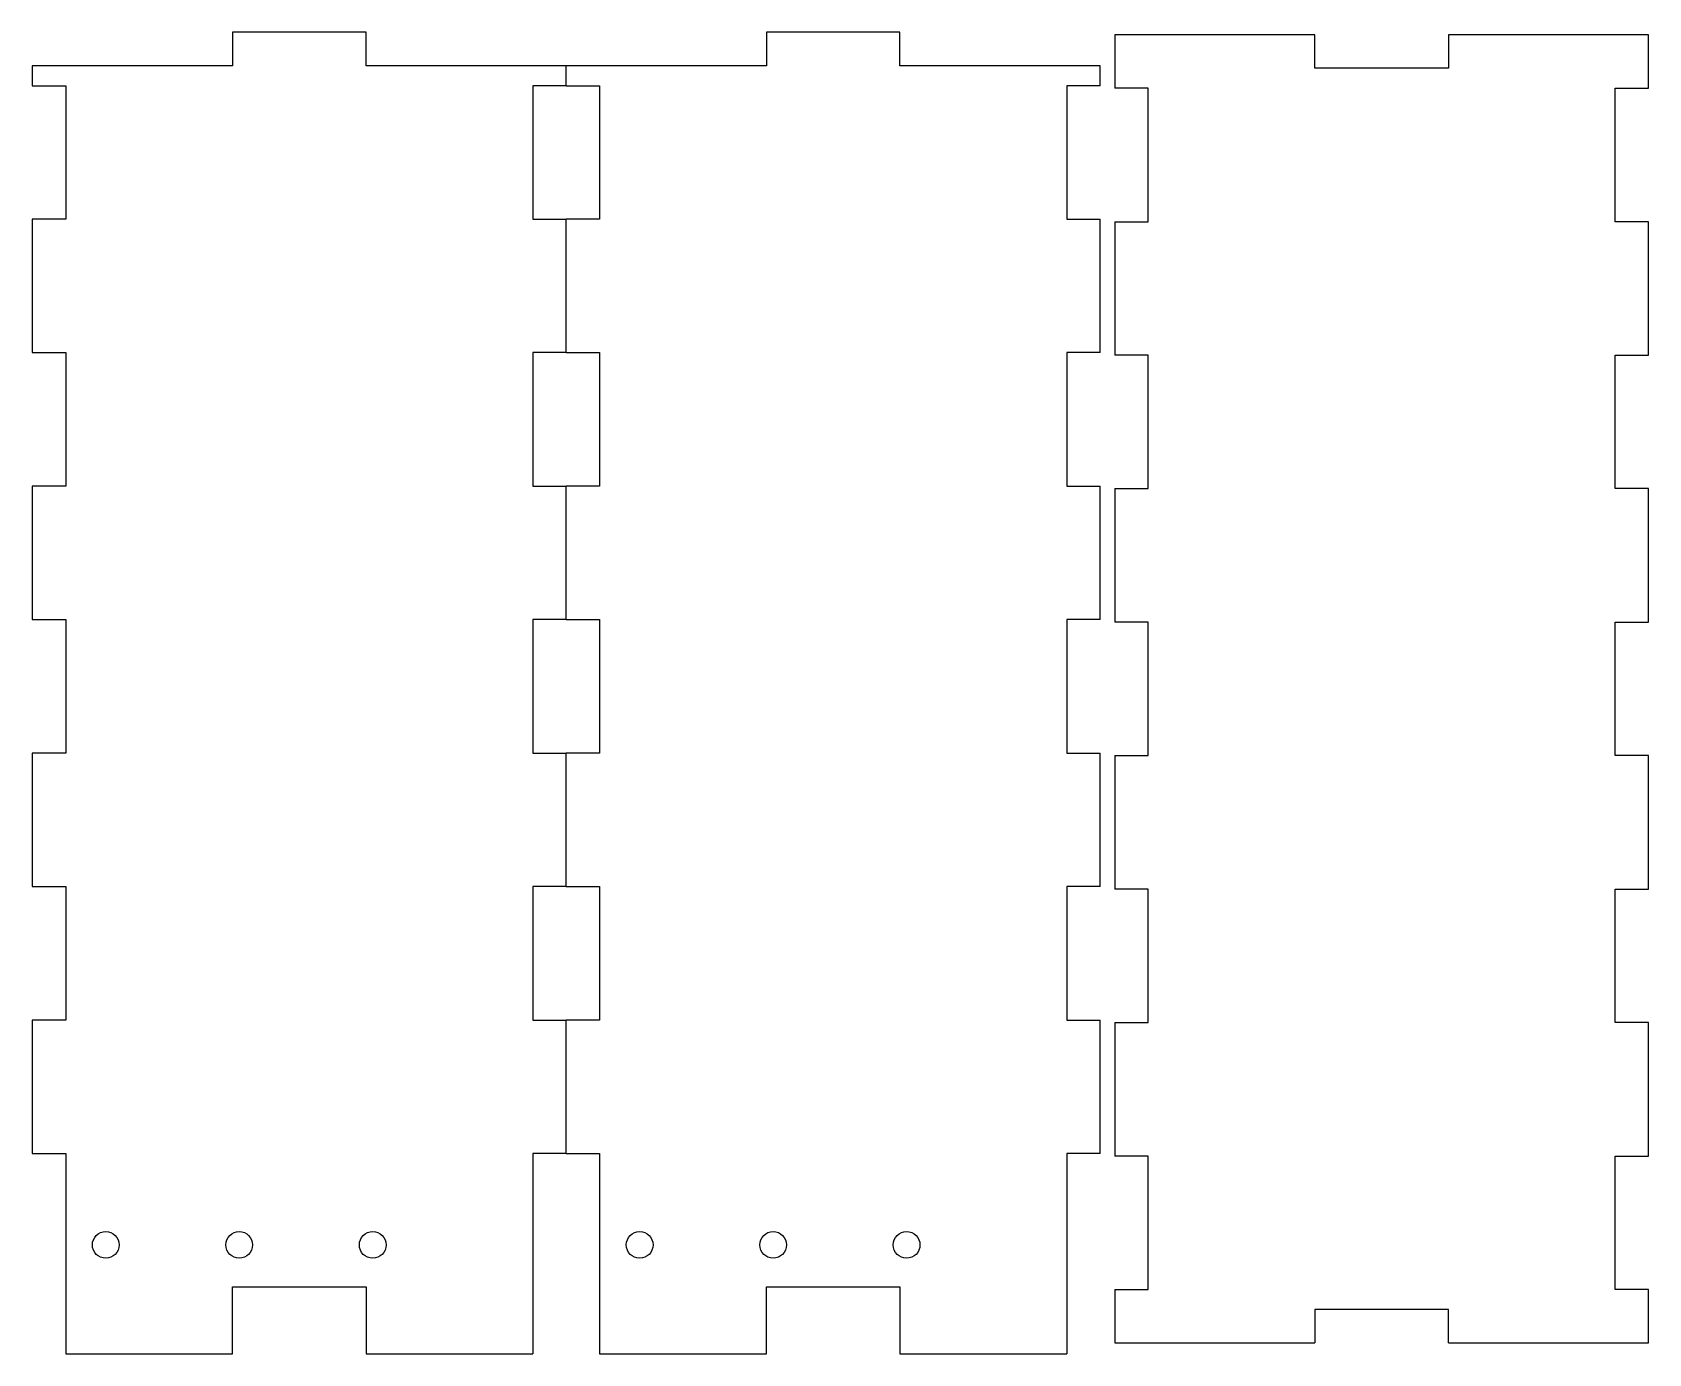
# Model space of a CAD drawing. Header units: millimetres. Extents: x 293 to 535, y 384 to 582.
import ezdxf

# ---------------------------------------------------------------- set-up
doc = ezdxf.new("R2010")
doc.units = ezdxf.units.MM

msp = doc.modelspace()

# ---------------------------------------------------------------- linework, layer by layer
at = {"color": 7, "linetype": 'Continuous', "lineweight": 25}
for p, q in [((323.25, 581.98), (323.25, 576.98)), ((343.25, 581.98), (323.25, 581.98)), ((343.25, 576.98), (343.25, 581.98)), ((403.25, 581.98), (403.25, 576.98)), ((423.25, 581.98), (403.25, 581.98)), ((423.25, 576.98), (423.25, 581.98)), ((455.43, 581.6), (455.43, 573.6)), ((485.43, 581.6), (455.43, 581.6)), ((485.43, 576.6), (485.43, 581.6)), ((505.43, 581.6), (505.43, 576.6)), ((535.43, 581.6), (505.43, 581.6)), ((535.43, 573.6), (535.43, 581.6)), ((293.25, 576.98), (293.25, 573.98)), ((323.25, 576.98), (293.25, 576.98)), ((373.25, 576.98), (343.25, 576.98)), ((373.25, 573.98), (373.25, 576.98)), ((403.25, 576.98), (373.25, 576.98)), ((453.25, 576.98), (423.25, 576.98)), ((453.25, 573.98), (453.25, 576.98)), ((505.43, 576.6), (485.43, 576.6)), ((293.25, 573.98), (298.25, 573.98)), ((298.25, 573.98), (298.25, 553.98)), ((373.25, 573.98), (368.25, 573.98)), ((368.25, 573.98), (368.25, 553.98)), ((373.25, 573.98), (378.25, 573.98)), ((378.25, 573.98), (378.25, 553.98)), ((453.25, 573.98), (448.25, 573.98)), ((448.25, 573.98), (448.25, 553.98)), ((460.43, 573.6), (455.43, 573.6)), ((460.43, 553.6), (460.43, 573.6)), ((530.43, 573.6), (535.43, 573.6)), ((530.43, 553.6), (530.43, 573.6)), ((298.25, 553.98), (293.25, 553.98)), ((293.25, 553.98), (293.25, 533.98)), ((368.25, 553.98), (373.25, 553.98)), ((373.25, 533.98), (373.25, 553.98)), ((378.25, 553.98), (373.25, 553.98)), ((448.25, 553.98), (453.25, 553.98)), ((453.25, 533.98), (453.25, 553.98)), ((455.43, 553.6), (455.43, 533.6)), ((455.43, 553.6), (460.43, 553.6)), ((535.43, 553.6), (530.43, 553.6)), ((535.43, 533.6), (535.43, 553.6)), ((293.25, 533.98), (298.25, 533.98)), ((298.25, 533.98), (298.25, 513.98)), ((373.25, 533.98), (368.25, 533.98)), ((368.25, 533.98), (368.25, 513.98)), ((373.25, 533.98), (378.25, 533.98)), ((378.25, 533.98), (378.25, 513.98)), ((453.25, 533.98), (448.25, 533.98)), ((448.25, 533.98), (448.25, 513.98)), ((460.43, 533.6), (455.43, 533.6)), ((460.43, 513.6), (460.43, 533.6)), ((530.43, 533.6), (535.43, 533.6)), ((530.43, 513.6), (530.43, 533.6)), ((298.25, 513.98), (293.25, 513.98)), ((293.25, 513.98), (293.25, 493.98)), ((368.25, 513.98), (373.25, 513.98)), ((373.25, 493.98), (373.25, 513.98)), ((378.25, 513.98), (373.25, 513.98)), ((448.25, 513.98), (453.25, 513.98)), ((453.25, 493.98), (453.25, 513.98)), ((455.43, 513.6), (455.43, 493.6)), ((455.43, 513.6), (460.43, 513.6)), ((535.43, 513.6), (530.43, 513.6)), ((535.43, 493.6), (535.43, 513.6)), ((293.25, 493.98), (298.25, 493.98)), ((298.25, 493.98), (298.25, 473.98)), ((373.25, 493.98), (368.25, 493.98)), ((368.25, 493.98), (368.25, 473.98)), ((373.25, 493.98), (378.25, 493.98)), ((378.25, 493.98), (378.25, 473.98)), ((453.25, 493.98), (448.25, 493.98)), ((448.25, 493.98), (448.25, 473.98)), ((460.43, 493.6), (455.43, 493.6)), ((460.43, 473.6), (460.43, 493.6)), ((530.43, 493.6), (535.43, 493.6)), ((530.43, 473.6), (530.43, 493.6)), ((298.25, 473.98), (293.25, 473.98)), ((293.25, 473.98), (293.25, 453.98)), ((368.25, 473.98), (373.25, 473.98)), ((373.25, 453.98), (373.25, 473.98)), ((378.25, 473.98), (373.25, 473.98)), ((448.25, 473.98), (453.25, 473.98)), ((453.25, 453.98), (453.25, 473.98)), ((455.43, 473.6), (455.43, 453.6)), ((455.43, 473.6), (460.43, 473.6)), ((535.43, 473.6), (530.43, 473.6)), ((535.43, 453.6), (535.43, 473.6)), ((293.25, 453.98), (298.25, 453.98)), ((298.25, 453.98), (298.25, 433.98)), ((368.25, 453.98), (368.25, 433.98)), ((373.25, 453.98), (368.25, 453.98)), ((373.25, 453.98), (378.25, 453.98)), ((378.25, 453.98), (378.25, 433.98)), ((448.25, 453.98), (448.25, 433.98)), ((453.25, 453.98), (448.25, 453.98)), ((460.43, 453.6), (455.43, 453.6)), ((460.43, 433.6), (460.43, 453.6)), ((530.43, 453.6), (535.43, 453.6)), ((530.43, 433.6), (530.43, 453.6)), ((298.25, 433.98), (293.25, 433.98)), ((293.25, 433.98), (293.25, 413.98)), ((368.25, 433.98), (373.25, 433.98)), ((373.25, 413.98), (373.25, 433.98)), ((378.25, 433.98), (373.25, 433.98)), ((448.25, 433.98), (453.25, 433.98)), ((453.25, 413.98), (453.25, 433.98)), ((455.43, 433.6), (455.43, 413.6)), ((455.43, 433.6), (460.43, 433.6)), ((535.43, 433.6), (530.43, 433.6)), ((535.43, 413.6), (535.43, 433.6)), ((293.25, 413.98), (298.25, 413.98)), ((298.25, 413.98), (298.25, 383.98)), ((373.25, 413.98), (368.25, 413.98)), ((368.25, 413.98), (368.25, 383.98)), ((373.25, 413.98), (378.25, 413.98)), ((378.25, 413.98), (378.25, 383.98)), ((453.25, 413.98), (448.25, 413.98)), ((448.25, 413.98), (448.25, 383.98)), ((460.43, 413.6), (455.43, 413.6)), ((460.43, 393.6), (460.43, 413.6)), ((530.43, 413.6), (535.43, 413.6)), ((530.43, 393.6), (530.43, 413.6)), ((323.25, 393.98), (343.25, 393.98)), ((323.25, 383.98), (323.25, 393.98)), ((343.25, 393.98), (343.25, 383.98)), ((403.25, 393.98), (423.25, 393.98)), ((403.25, 383.98), (403.25, 393.98)), ((423.25, 393.98), (423.25, 383.98)), ((455.43, 393.6), (455.43, 385.6)), ((455.43, 393.6), (460.43, 393.6)), ((535.43, 393.6), (530.43, 393.6)), ((535.43, 385.6), (535.43, 393.6)), ((505.43, 390.6), (485.43, 390.6)), ((485.43, 390.6), (485.43, 385.6)), ((505.43, 385.6), (505.43, 390.6)), ((455.43, 385.6), (485.43, 385.6)), ((505.43, 385.6), (535.43, 385.6)), ((298.25, 383.98), (323.25, 383.98)), ((343.25, 383.98), (368.25, 383.98)), ((378.25, 383.98), (403.25, 383.98)), ((423.25, 383.98), (448.25, 383.98))]:
    msp.add_line(p, q, dxfattribs=at)
for centre in [(304.25, 400.28), (324.25, 400.28), (344.25, 400.28), (384.25, 400.28), (404.25, 400.28), (424.25, 400.28)]:
    msp.add_circle(centre, 2, dxfattribs=at)

doc.saveas('drawing.dxf')
